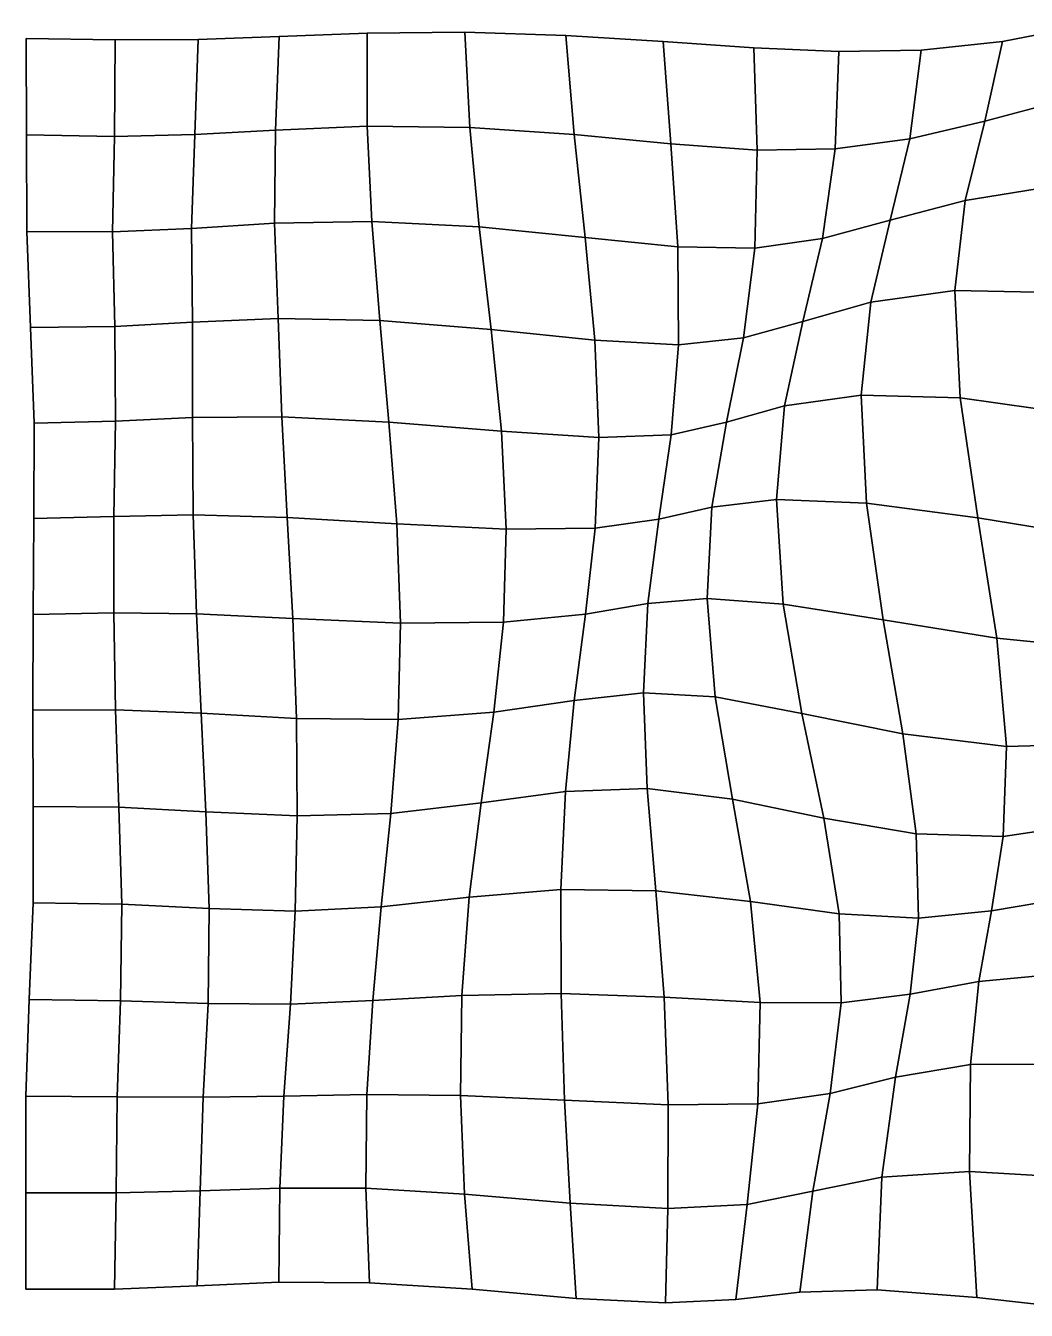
# Model space of a CAD drawing. Extents: x -160 to 228, y -138 to 136.
# Drawn here: x -159.9 to 36, y -130.3 to 121.2 of the extents above; entities that cross this region are included whole.
import ezdxf

# ---------------------------------------------------------------- set-up
doc = ezdxf.new("R2010")
doc.units = 0

msp = doc.modelspace()

# ---------------------------------------------------------------- linework, layer by layer
for points in [[(27.865374, 102.545837, -2.126087), (43.090939, 106.566193, -1.68737), (47.136131, 121.228241, -2.174686), (31.361658, 118.133972, -2.64333)], [(27.865374, 102.545837, -2.126087), (31.361658, 118.133972, -2.64333), (47.136131, 121.228241, -2.174686), (43.090939, 106.566193, -1.68737)], [(-159.762924, 99.830643, -1.307017), (-142.550323, 99.555962, -1.22883), (-142.377518, 118.456116, -1.284561), (-159.842911, 118.747604, -1.324569)], [(-159.762924, 99.830643, -1.307017), (-159.842911, 118.747604, -1.324569), (-142.377518, 118.456116, -1.284561), (-142.550323, 99.555962, -1.22883)], [(-142.550323, 99.555962, -1.22883), (-126.805588, 99.895844, -1.196479), (-126.142738, 118.513, -1.248494), (-142.377518, 118.456116, -1.284561)], [(-142.550323, 99.555962, -1.22883), (-142.377518, 118.456116, -1.284561), (-126.142738, 118.513, -1.248494), (-126.805588, 99.895844, -1.196479)], [(-126.805588, 99.895844, -1.196479), (-110.992516, 100.805519, -1.233708), (-110.29261, 119.083527, -1.228634), (-126.142738, 118.513, -1.248494)], [(-126.805588, 99.895844, -1.196479), (-126.142738, 118.513, -1.248494), (-110.29261, 119.083527, -1.228634), (-110.992516, 100.805519, -1.233708)], [(-110.992516, 100.805519, -1.233708), (-93.042381, 101.532661, -1.238209), (-93.070572, 119.75882, -1.150395), (-110.29261, 119.083527, -1.228634)], [(-110.992516, 100.805519, -1.233708), (-110.29261, 119.083527, -1.228634), (-93.070572, 119.75882, -1.150395), (-93.042381, 101.532661, -1.238209)], [(-93.042381, 101.532661, -1.238209), (-72.948051, 101.284828, -1.18523), (-73.901596, 119.935921, -1.010691), (-93.070572, 119.75882, -1.150395)], [(-93.042381, 101.532661, -1.238209), (-93.070572, 119.75882, -1.150395), (-73.901596, 119.935921, -1.010691), (-72.948051, 101.284828, -1.18523)], [(-72.948051, 101.284828, -1.18523), (-52.548534, 99.92067, -1.236179), (-54.136307, 119.323669, -0.978315), (-73.901596, 119.935921, -1.010691)], [(-72.948051, 101.284828, -1.18523), (-73.901596, 119.935921, -1.010691), (-54.136307, 119.323669, -0.978315), (-52.548534, 99.92067, -1.236179)], [(-52.548534, 99.92067, -1.236179), (-33.563995, 98.098526, -1.568458), (-35.106091, 118.126312, -1.26255), (-54.136307, 119.323669, -0.978315)], [(-52.548534, 99.92067, -1.236179), (-54.136307, 119.323669, -0.978315), (-35.106091, 118.126312, -1.26255), (-33.563995, 98.098526, -1.568458)], [(-33.563995, 98.098526, -1.568458), (-16.679804, 96.869705, -2.114112), (-17.368868, 116.873528, -1.864807), (-35.106091, 118.126312, -1.26255)], [(-33.563995, 98.098526, -1.568458), (-35.106091, 118.126312, -1.26255), (-17.368868, 116.873528, -1.864807), (-16.679804, 96.869705, -2.114112)], [(-16.679804, 96.869705, -2.114112), (-1.419947, 97.10321, -2.541072), (-0.705444, 116.15461, -2.502526), (-17.368868, 116.873528, -1.864807)], [(-16.679804, 96.869705, -2.114112), (-17.368868, 116.873528, -1.864807), (-0.705444, 116.15461, -2.502526), (-1.419947, 97.10321, -2.541072)], [(-1.419947, 97.10321, -2.541072), (13.175432, 99.107361, -2.538582), (15.428896, 116.464302, -2.812201), (-0.705444, 116.15461, -2.502526)], [(-1.419947, 97.10321, -2.541072), (-0.705444, 116.15461, -2.502526), (15.428896, 116.464302, -2.812201), (13.175432, 99.107361, -2.538582)], [(13.175432, 99.107361, -2.538582), (27.865374, 102.545837, -2.126087), (31.361658, 118.133972, -2.64333), (15.428896, 116.464302, -2.812201)], [(13.175432, 99.107361, -2.538582), (15.428896, 116.464302, -2.812201), (31.361658, 118.133972, -2.64333), (27.865374, 102.545837, -2.126087)], [(24.012678, 87.022522, -1.596036), (40.527363, 89.677376, -1.463424), (43.090939, 106.566193, -1.68737), (27.865374, 102.545837, -2.126087)], [(24.012678, 87.022522, -1.596036), (27.865374, 102.545837, -2.126087), (43.090939, 106.566193, -1.68737), (40.527363, 89.677376, -1.463424)], [(-127.476563, 81.536446, -1.171556), (-111.165619, 82.552177, -1.31557), (-110.992516, 100.805519, -1.233708), (-126.805588, 99.895844, -1.196479)], [(-127.476563, 81.536446, -1.171556), (-126.805588, 99.895844, -1.196479), (-110.992516, 100.805519, -1.233708), (-111.165619, 82.552177, -1.31557)], [(-111.165619, 82.552177, -1.31557), (-92.168747, 82.874245, -1.428756), (-93.042381, 101.532661, -1.238209), (-110.992516, 100.805519, -1.233708)], [(-111.165619, 82.552177, -1.31557), (-110.992516, 100.805519, -1.233708), (-93.042381, 101.532661, -1.238209), (-92.168747, 82.874245, -1.428756)], [(-92.168747, 82.874245, -1.428756), (-71.122505, 81.820747, -1.415633), (-72.948051, 101.284828, -1.18523), (-93.042381, 101.532661, -1.238209)], [(-92.168747, 82.874245, -1.428756), (-93.042381, 101.532661, -1.238209), (-72.948051, 101.284828, -1.18523), (-71.122505, 81.820747, -1.415633)], [(-71.122505, 81.820747, -1.415633), (-50.397362, 79.753021, -1.41142), (-52.548534, 99.92067, -1.236179), (-72.948051, 101.284828, -1.18523)], [(-71.122505, 81.820747, -1.415633), (-72.948051, 101.284828, -1.18523), (-52.548534, 99.92067, -1.236179), (-50.397362, 79.753021, -1.41142)], [(9.370186, 83.150887, -1.971306), (24.012678, 87.022522, -1.596036), (27.865374, 102.545837, -2.126087), (13.175432, 99.107361, -2.538582)], [(9.370186, 83.150887, -1.971306), (13.175432, 99.107361, -2.538582), (27.865374, 102.545837, -2.126087), (24.012678, 87.022522, -1.596036)], [(-159.701447, 80.960083, -1.283382), (-142.890793, 80.862091, -1.168898), (-142.550323, 99.555962, -1.22883), (-159.762924, 99.830643, -1.307017)], [(-159.701447, 80.960083, -1.283382), (-159.762924, 99.830643, -1.307017), (-142.550323, 99.555962, -1.22883), (-142.890793, 80.862091, -1.168898)], [(-142.890793, 80.862091, -1.168898), (-127.476563, 81.536446, -1.171556), (-126.805588, 99.895844, -1.196479), (-142.550323, 99.555962, -1.22883)], [(-142.890793, 80.862091, -1.168898), (-142.550323, 99.555962, -1.22883), (-126.805588, 99.895844, -1.196479), (-127.476563, 81.536446, -1.171556)], [(-50.397362, 79.753021, -1.41142), (-32.245708, 77.92775, -1.600388), (-33.563995, 98.098526, -1.568458), (-52.548534, 99.92067, -1.236179)], [(-50.397362, 79.753021, -1.41142), (-52.548534, 99.92067, -1.236179), (-33.563995, 98.098526, -1.568458), (-32.245708, 77.92775, -1.600388)], [(-32.245708, 77.92775, -1.600388), (-17.175604, 77.681976, -1.935321), (-16.679804, 96.869705, -2.114112), (-33.563995, 98.098526, -1.568458)], [(-32.245708, 77.92775, -1.600388), (-33.563995, 98.098526, -1.568458), (-16.679804, 96.869705, -2.114112), (-17.175604, 77.681976, -1.935321)], [(-3.918174, 79.593605, -2.130996), (9.370186, 83.150887, -1.971306), (13.175432, 99.107361, -2.538582), (-1.419947, 97.10321, -2.541072)], [(-3.918174, 79.593605, -2.130996), (-1.419947, 97.10321, -2.541072), (13.175432, 99.107361, -2.538582), (9.370186, 83.150887, -1.971306)], [(-17.175604, 77.681976, -1.935321), (-3.918174, 79.593605, -2.130996), (-1.419947, 97.10321, -2.541072), (-16.679804, 96.869705, -2.114112)], [(-17.175604, 77.681976, -1.935321), (-16.679804, 96.869705, -2.114112), (-1.419947, 97.10321, -2.541072), (-3.918174, 79.593605, -2.130996)], [(21.993641, 69.386986, -1.634391), (41.347931, 69.012413, -2.061077), (40.527363, 89.677376, -1.463424), (24.012678, 87.022522, -1.596036)], [(21.993641, 69.386986, -1.634391), (24.012678, 87.022522, -1.596036), (40.527363, 89.677376, -1.463424), (41.347931, 69.012413, -2.061077)], [(5.555426, 67.071388, -1.574417), (21.993641, 69.386986, -1.634391), (24.012678, 87.022522, -1.596036), (9.370186, 83.150887, -1.971306)], [(5.555426, 67.071388, -1.574417), (9.370186, 83.150887, -1.971306), (24.012678, 87.022522, -1.596036), (21.993641, 69.386986, -1.634391)], [(-7.764933, 63.349068, -1.53023), (5.555426, 67.071388, -1.574417), (9.370186, 83.150887, -1.971306), (-3.918174, 79.593605, -2.130996)], [(-7.764933, 63.349068, -1.53023), (-3.918174, 79.593605, -2.130996), (9.370186, 83.150887, -1.971306), (5.555426, 67.071388, -1.574417)], [(-158.988205, 62.16547, -1.255395), (-142.487122, 62.327774, -1.109894), (-142.890793, 80.862091, -1.168898), (-159.701447, 80.960083, -1.283382)], [(-158.988205, 62.16547, -1.255395), (-159.701447, 80.960083, -1.283382), (-142.890793, 80.862091, -1.168898), (-142.487122, 62.327774, -1.109894)], [(-142.487122, 62.327774, -1.109894), (-127.222633, 63.166946, -1.179918), (-127.476563, 81.536446, -1.171556), (-142.890793, 80.862091, -1.168898)], [(-142.487122, 62.327774, -1.109894), (-142.890793, 80.862091, -1.168898), (-127.476563, 81.536446, -1.171556), (-127.222633, 63.166946, -1.179918)], [(-127.222633, 63.166946, -1.179918), (-110.510841, 63.892601, -1.471866), (-111.165619, 82.552177, -1.31557), (-127.476563, 81.536446, -1.171556)], [(-127.222633, 63.166946, -1.179918), (-127.476563, 81.536446, -1.171556), (-111.165619, 82.552177, -1.31557), (-110.510841, 63.892601, -1.471866)], [(-110.510841, 63.892601, -1.471866), (-90.59185, 63.493675, -1.693712), (-92.168747, 82.874245, -1.428756), (-111.165619, 82.552177, -1.31557)], [(-110.510841, 63.892601, -1.471866), (-111.165619, 82.552177, -1.31557), (-92.168747, 82.874245, -1.428756), (-90.59185, 63.493675, -1.693712)], [(-90.59185, 63.493675, -1.693712), (-68.786606, 61.762024, -1.632089), (-71.122505, 81.820747, -1.415633), (-92.168747, 82.874245, -1.428756)], [(-90.59185, 63.493675, -1.693712), (-92.168747, 82.874245, -1.428756), (-71.122505, 81.820747, -1.415633), (-68.786606, 61.762024, -1.632089)], [(-68.786606, 61.762024, -1.632089), (-48.464439, 59.672409, -1.404067), (-50.397362, 79.753021, -1.41142), (-71.122505, 81.820747, -1.415633)], [(-68.786606, 61.762024, -1.632089), (-71.122505, 81.820747, -1.415633), (-50.397362, 79.753021, -1.41142), (-48.464439, 59.672409, -1.404067)], [(-48.464439, 59.672409, -1.404067), (-32.104778, 58.775055, -1.288498), (-32.245708, 77.92775, -1.600388), (-50.397362, 79.753021, -1.41142)], [(-48.464439, 59.672409, -1.404067), (-50.397362, 79.753021, -1.41142), (-32.245708, 77.92775, -1.600388), (-32.104778, 58.775055, -1.288498)], [(-19.390606, 60.091137, -1.383801), (-7.764933, 63.349068, -1.53023), (-3.918174, 79.593605, -2.130996), (-17.175604, 77.681976, -1.935321)], [(-19.390606, 60.091137, -1.383801), (-17.175604, 77.681976, -1.935321), (-3.918174, 79.593605, -2.130996), (-7.764933, 63.349068, -1.53023)], [(-32.104778, 58.775055, -1.288498), (-19.390606, 60.091137, -1.383801), (-17.175604, 77.681976, -1.935321), (-32.245708, 77.92775, -1.600388)], [(-32.104778, 58.775055, -1.288498), (-32.245708, 77.92775, -1.600388), (-17.175604, 77.681976, -1.935321), (-19.390606, 60.091137, -1.383801)], [(3.667147, 48.873119, -1.612315), (23.061314, 48.392559, -2.461353), (21.993641, 69.386986, -1.634391), (5.555426, 67.071388, -1.574417)], [(3.667147, 48.873119, -1.612315), (5.555426, 67.071388, -1.574417), (21.993641, 69.386986, -1.634391), (23.061314, 48.392559, -2.461353)], [(23.061314, 48.392559, -2.461353), (45.201828, 45.261208, -3.584539), (41.347931, 69.012413, -2.061077), (21.993641, 69.386986, -1.634391)], [(23.061314, 48.392559, -2.461353), (21.993641, 69.386986, -1.634391), (41.347931, 69.012413, -2.061077), (45.201828, 45.261208, -3.584539)], [(-11.364004, 46.817066, -0.960285), (3.667147, 48.873119, -1.612315), (5.555426, 67.071388, -1.574417), (-7.764933, 63.349068, -1.53023)], [(-11.364004, 46.817066, -0.960285), (-7.764933, 63.349068, -1.53023), (5.555426, 67.071388, -1.574417), (3.667147, 48.873119, -1.612315)], [(-142.3405, 43.808399, -1.052925), (-127.224258, 44.510506, -1.215072), (-127.222633, 63.166946, -1.179918), (-142.487122, 62.327774, -1.109894)], [(-142.3405, 43.808399, -1.052925), (-142.487122, 62.327774, -1.109894), (-127.222633, 63.166946, -1.179918), (-127.224258, 44.510506, -1.215072)], [(-127.224258, 44.510506, -1.215072), (-109.761345, 44.64048, -1.684619), (-110.510841, 63.892601, -1.471866), (-127.222633, 63.166946, -1.179918)], [(-127.224258, 44.510506, -1.215072), (-127.222633, 63.166946, -1.179918), (-110.510841, 63.892601, -1.471866), (-109.761345, 44.64048, -1.684619)], [(-109.761345, 44.64048, -1.684619), (-88.787254, 43.601181, -2.004593), (-90.59185, 63.493675, -1.693712), (-110.510841, 63.892601, -1.471866)], [(-109.761345, 44.64048, -1.684619), (-110.510841, 63.892601, -1.471866), (-90.59185, 63.493675, -1.693712), (-88.787254, 43.601181, -2.004593)], [(-88.787254, 43.601181, -2.004593), (-66.753891, 41.823803, -1.803975), (-68.786606, 61.762024, -1.632089), (-90.59185, 63.493675, -1.693712)], [(-88.787254, 43.601181, -2.004593), (-90.59185, 63.493675, -1.693712), (-68.786606, 61.762024, -1.632089), (-66.753891, 41.823803, -1.803975)], [(-22.708801, 43.628475, -0.588499), (-11.364004, 46.817066, -0.960285), (-7.764933, 63.349068, -1.53023), (-19.390606, 60.091137, -1.383801)], [(-22.708801, 43.628475, -0.588499), (-19.390606, 60.091137, -1.383801), (-7.764933, 63.349068, -1.53023), (-11.364004, 46.817066, -0.960285)], [(-158.254471, 43.434368, -1.224617), (-142.3405, 43.808399, -1.052925), (-142.487122, 62.327774, -1.109894), (-158.988205, 62.16547, -1.255395)], [(-158.254471, 43.434368, -1.224617), (-158.988205, 62.16547, -1.255395), (-142.487122, 62.327774, -1.109894), (-142.3405, 43.808399, -1.052925)], [(-66.753891, 41.823803, -1.803975), (-47.666569, 40.606438, -1.202741), (-48.464439, 59.672409, -1.404067), (-68.786606, 61.762024, -1.632089)], [(-66.753891, 41.823803, -1.803975), (-68.786606, 61.762024, -1.632089), (-48.464439, 59.672409, -1.404067), (-47.666569, 40.606438, -1.202741)], [(-47.666569, 40.606438, -1.202741), (-33.531673, 41.161579, -0.674511), (-32.104778, 58.775055, -1.288498), (-48.464439, 59.672409, -1.404067)], [(-47.666569, 40.606438, -1.202741), (-48.464439, 59.672409, -1.404067), (-32.104778, 58.775055, -1.288498), (-33.531673, 41.161579, -0.674511)], [(-33.531673, 41.161579, -0.674511), (-22.708801, 43.628475, -0.588499), (-19.390606, 60.091137, -1.383801), (-32.104778, 58.775055, -1.288498)], [(-33.531673, 41.161579, -0.674511), (-32.104778, 58.775055, -1.288498), (-19.390606, 60.091137, -1.383801), (-22.708801, 43.628475, -0.588499)], [(-12.919572, 28.460566, -0.417679), (4.688746, 27.781898, -1.945812), (3.667147, 48.873119, -1.612315), (-11.364004, 46.817066, -0.960285)], [(-12.919572, 28.460566, -0.417679), (-11.364004, 46.817066, -0.960285), (3.667147, 48.873119, -1.612315), (4.688746, 27.781898, -1.945812)], [(4.688746, 27.781898, -1.945812), (26.541334, 24.905256, -3.804617), (23.061314, 48.392559, -2.461353), (3.667147, 48.873119, -1.612315)], [(4.688746, 27.781898, -1.945812), (3.667147, 48.873119, -1.612315), (23.061314, 48.392559, -2.461353), (26.541334, 24.905256, -3.804617)], [(26.541334, 24.905256, -3.804617), (49.65176, 21.07604, -5.696757), (45.201828, 45.261208, -3.584539), (23.061314, 48.392559, -2.461353)], [(26.541334, 24.905256, -3.804617), (23.061314, 48.392559, -2.461353), (45.201828, 45.261208, -3.584539), (49.65176, 21.07604, -5.696757)], [(-25.592712, 26.994804, 0.361078), (-12.919572, 28.460566, -0.417679), (-11.364004, 46.817066, -0.960285), (-22.708801, 43.628475, -0.588499)], [(-25.592712, 26.994804, 0.361078), (-22.708801, 43.628475, -0.588499), (-11.364004, 46.817066, -0.960285), (-12.919572, 28.460566, -0.417679)], [(-158.335236, 24.724152, -1.193828), (-142.658096, 25.158001, -0.99572), (-142.3405, 43.808399, -1.052925), (-158.254471, 43.434368, -1.224617)], [(-158.335236, 24.724152, -1.193828), (-158.254471, 43.434368, -1.224617), (-142.3405, 43.808399, -1.052925), (-142.658096, 25.158001, -0.99572)], [(-142.658096, 25.158001, -0.99572), (-127.09906, 25.44981, -1.257674), (-127.224258, 44.510506, -1.215072), (-142.3405, 43.808399, -1.052925)], [(-142.658096, 25.158001, -0.99572), (-142.3405, 43.808399, -1.052925), (-127.224258, 44.510506, -1.215072), (-127.09906, 25.44981, -1.257674)], [(-127.09906, 25.44981, -1.257674), (-108.72226, 24.941675, -1.922008), (-109.761345, 44.64048, -1.684619), (-127.224258, 44.510506, -1.215072)], [(-127.09906, 25.44981, -1.257674), (-127.224258, 44.510506, -1.215072), (-109.761345, 44.64048, -1.684619), (-108.72226, 24.941675, -1.922008)], [(-108.72226, 24.941675, -1.922008), (-87.22641, 23.709257, -2.342904), (-88.787254, 43.601181, -2.004593), (-109.761345, 44.64048, -1.684619)], [(-108.72226, 24.941675, -1.922008), (-109.761345, 44.64048, -1.684619), (-88.787254, 43.601181, -2.004593), (-87.22641, 23.709257, -2.342904)], [(-87.22641, 23.709257, -2.342904), (-65.815079, 22.668728, -1.957521), (-66.753891, 41.823803, -1.803975), (-88.787254, 43.601181, -2.004593)], [(-87.22641, 23.709257, -2.342904), (-88.787254, 43.601181, -2.004593), (-66.753891, 41.823803, -1.803975), (-65.815079, 22.668728, -1.957521)], [(-35.947304, 24.613575, 0.126609), (-25.592712, 26.994804, 0.361078), (-22.708801, 43.628475, -0.588499), (-33.531673, 41.161579, -0.674511)], [(-35.947304, 24.613575, 0.126609), (-33.531673, 41.161579, -0.674511), (-22.708801, 43.628475, -0.588499), (-25.592712, 26.994804, 0.361078)], [(-65.815079, 22.668728, -1.957521), (-48.392273, 22.87756, -0.890122), (-47.666569, 40.606438, -1.202741), (-66.753891, 41.823803, -1.803975)], [(-65.815079, 22.668728, -1.957521), (-66.753891, 41.823803, -1.803975), (-47.666569, 40.606438, -1.202741), (-48.392273, 22.87756, -0.890122)], [(-48.392273, 22.87756, -0.890122), (-35.947304, 24.613575, 0.126609), (-33.531673, 41.161579, -0.674511), (-47.666569, 40.606438, -1.202741)], [(-48.392273, 22.87756, -0.890122), (-47.666569, 40.606438, -1.202741), (-33.531673, 41.161579, -0.674511), (-35.947304, 24.613575, 0.126609)], [(-26.509588, 9.104625, 1.433326), (-11.582519, 7.989997, 0.320525), (-12.919572, 28.460566, -0.417679), (-25.592712, 26.994804, 0.361078)], [(-26.509588, 9.104625, 1.433326), (-25.592712, 26.994804, 0.361078), (-12.919572, 28.460566, -0.417679), (-11.582519, 7.989997, 0.320525)], [(-11.582519, 7.989997, 0.320525), (7.982725, 4.918511, -2.075335), (4.688746, 27.781898, -1.945812), (-12.919572, 28.460566, -0.417679)], [(-11.582519, 7.989997, 0.320525), (-12.919572, 28.460566, -0.417679), (4.688746, 27.781898, -1.945812), (7.982725, 4.918511, -2.075335)], [(7.982725, 4.918511, -2.075335), (30.259186, 1.341523, -4.990204), (26.541334, 24.905256, -3.804617), (4.688746, 27.781898, -1.945812)], [(7.982725, 4.918511, -2.075335), (4.688746, 27.781898, -1.945812), (26.541334, 24.905256, -3.804617), (30.259186, 1.341523, -4.990204)], [(-158.465225, 5.989212, -1.166239), (-142.667053, 6.311332, -0.931911), (-142.658096, 25.158001, -0.99572), (-158.335236, 24.724152, -1.193828)], [(-158.465225, 5.989212, -1.166239), (-158.335236, 24.724152, -1.193828), (-142.658096, 25.158001, -0.99572), (-142.667053, 6.311332, -0.931911)], [(-142.667053, 6.311332, -0.931911), (-126.487228, 6.077026, -1.274474), (-127.09906, 25.44981, -1.257674), (-142.658096, 25.158001, -0.99572)], [(-142.667053, 6.311332, -0.931911), (-142.658096, 25.158001, -0.99572), (-127.09906, 25.44981, -1.257674), (-126.487228, 6.077026, -1.274474)], [(-126.487228, 6.077026, -1.274474), (-107.626152, 5.147192, -2.136803), (-108.72226, 24.941675, -1.922008), (-127.09906, 25.44981, -1.257674)], [(-126.487228, 6.077026, -1.274474), (-127.09906, 25.44981, -1.257674), (-108.72226, 24.941675, -1.922008), (-107.626152, 5.147192, -2.136803)], [(-38.120132, 8.085847, 0.946949), (-26.509588, 9.104625, 1.433326), (-25.592712, 26.994804, 0.361078), (-35.947304, 24.613575, 0.126609)], [(-38.120132, 8.085847, 0.946949), (-35.947304, 24.613575, 0.126609), (-25.592712, 26.994804, 0.361078), (-26.509588, 9.104625, 1.433326)], [(-107.626152, 5.147192, -2.136803), (-86.508202, 4.271452, -2.697404), (-87.22641, 23.709257, -2.342904), (-108.72226, 24.941675, -1.922008)], [(-107.626152, 5.147192, -2.136803), (-108.72226, 24.941675, -1.922008), (-87.22641, 23.709257, -2.342904), (-86.508202, 4.271452, -2.697404)], [(-86.508202, 4.271452, -2.697404), (-66.369095, 4.467412, -2.169898), (-65.815079, 22.668728, -1.957521), (-87.22641, 23.709257, -2.342904)], [(-86.508202, 4.271452, -2.697404), (-87.22641, 23.709257, -2.342904), (-65.815079, 22.668728, -1.957521), (-66.369095, 4.467412, -2.169898)], [(-66.369095, 4.467412, -2.169898), (-50.277328, 6.030375, -0.630996), (-48.392273, 22.87756, -0.890122), (-65.815079, 22.668728, -1.957521)], [(-66.369095, 4.467412, -2.169898), (-65.815079, 22.668728, -1.957521), (-48.392273, 22.87756, -0.890122), (-50.277328, 6.030375, -0.630996)], [(-50.277328, 6.030375, -0.630996), (-38.120132, 8.085847, 0.946949), (-35.947304, 24.613575, 0.126609), (-48.392273, 22.87756, -0.890122)], [(-50.277328, 6.030375, -0.630996), (-48.392273, 22.87756, -0.890122), (-35.947304, 24.613575, 0.126609), (-38.120132, 8.085847, 0.946949)], [(30.259186, 1.341523, -4.990204), (51.85997, -0.837517, -7.728724), (49.65176, 21.07604, -5.696757), (26.541334, 24.905256, -3.804617)], [(30.259186, 1.341523, -4.990204), (26.541334, 24.905256, -3.804617), (49.65176, 21.07604, -5.696757), (51.85997, -0.837517, -7.728724)], [(-52.491135, -10.853813, -0.6475), (-38.966778, -9.351395, 1.542865), (-38.120132, 8.085847, 0.946949), (-50.277328, 6.030375, -0.630996)], [(-52.491135, -10.853813, -0.6475), (-50.277328, 6.030375, -0.630996), (-38.120132, 8.085847, 0.946949), (-38.966778, -9.351395, 1.542865)], [(-38.966778, -9.351395, 1.542865), (-24.888206, -10.186365, 2.556699), (-26.509588, 9.104625, 1.433326), (-38.120132, 8.085847, 0.946949)], [(-38.966778, -9.351395, 1.542865), (-38.120132, 8.085847, 0.946949), (-26.509588, 9.104625, 1.433326), (-24.888206, -10.186365, 2.556699)], [(-24.888206, -10.186365, 2.556699), (-7.935347, -13.401262, 1.530044), (-11.582519, 7.989997, 0.320525), (-26.509588, 9.104625, 1.433326)], [(-24.888206, -10.186365, 2.556699), (-26.509588, 9.104625, 1.433326), (-11.582519, 7.989997, 0.320525), (-7.935347, -13.401262, 1.530044)], [(-7.935347, -13.401262, 1.530044), (11.812771, -17.377459, -1.334898), (7.982725, 4.918511, -2.075335), (-11.582519, 7.989997, 0.320525)], [(-7.935347, -13.401262, 1.530044), (-11.582519, 7.989997, 0.320525), (7.982725, 4.918511, -2.075335), (11.812771, -17.377459, -1.334898)], [(-158.505539, -12.797602, -1.146016), (-142.311386, -12.694247, -0.85535), (-142.667053, 6.311332, -0.931911), (-158.465225, 5.989212, -1.166239)], [(-158.505539, -12.797602, -1.146016), (-158.465225, 5.989212, -1.166239), (-142.667053, 6.311332, -0.931911), (-142.311386, -12.694247, -0.85535)], [(-142.311386, -12.694247, -0.85535), (-125.585281, -13.376072, -1.224843), (-126.487228, 6.077026, -1.274474), (-142.667053, 6.311332, -0.931911)], [(-142.311386, -12.694247, -0.85535), (-142.667053, 6.311332, -0.931911), (-126.487228, 6.077026, -1.274474), (-125.585281, -13.376072, -1.224843)], [(-125.585281, -13.376072, -1.224843), (-106.897369, -14.395252, -2.265754), (-107.626152, 5.147192, -2.136803), (-126.487228, 6.077026, -1.274474)], [(-125.585281, -13.376072, -1.224843), (-126.487228, 6.077026, -1.274474), (-107.626152, 5.147192, -2.136803), (-106.897369, -14.395252, -2.265754)], [(-106.897369, -14.395252, -2.265754), (-86.961288, -14.57012, -3.045949), (-86.508202, 4.271452, -2.697404), (-107.626152, 5.147192, -2.136803)], [(-106.897369, -14.395252, -2.265754), (-107.626152, 5.147192, -2.136803), (-86.508202, 4.271452, -2.697404), (-86.961288, -14.57012, -3.045949)], [(-68.230614, -13.173577, -2.535748), (-52.491135, -10.853813, -0.6475), (-50.277328, 6.030375, -0.630996), (-66.369095, 4.467412, -2.169898)], [(-68.230614, -13.173577, -2.535748), (-66.369095, 4.467412, -2.169898), (-50.277328, 6.030375, -0.630996), (-52.491135, -10.853813, -0.6475)], [(-86.961288, -14.57012, -3.045949), (-68.230614, -13.173577, -2.535748), (-66.369095, 4.467412, -2.169898), (-86.508202, 4.271452, -2.697404)], [(-86.961288, -14.57012, -3.045949), (-86.508202, 4.271452, -2.697404), (-66.369095, 4.467412, -2.169898), (-68.230614, -13.173577, -2.535748)], [(11.812771, -17.377459, -1.334898), (32.126888, -19.854939, -5.088843), (30.259186, 1.341523, -4.990204), (7.982725, 4.918511, -2.075335)], [(11.812771, -17.377459, -1.334898), (7.982725, 4.918511, -2.075335), (30.259186, 1.341523, -4.990204), (32.126888, -19.854939, -5.088843)], [(32.126888, -19.854939, -5.088843), (50.621078, -19.394039, -8.713724), (51.85997, -0.837517, -7.728724), (30.259186, 1.341523, -4.990204)], [(32.126888, -19.854939, -5.088843), (30.259186, 1.341523, -4.990204), (51.85997, -0.837517, -7.728724), (50.621078, -19.394039, -8.713724)], [(-54.237419, -28.66194, -1.15296), (-38.21928, -28.110617, 1.585725), (-38.966778, -9.351395, 1.542865), (-52.491135, -10.853813, -0.6475)], [(-54.237419, -28.66194, -1.15296), (-52.491135, -10.853813, -0.6475), (-38.966778, -9.351395, 1.542865), (-38.21928, -28.110617, 1.585725)], [(-38.21928, -28.110617, 1.585725), (-21.49217, -30.208689, 3.459104), (-24.888206, -10.186365, 2.556699), (-38.966778, -9.351395, 1.542865)], [(-38.21928, -28.110617, 1.585725), (-38.966778, -9.351395, 1.542865), (-24.888206, -10.186365, 2.556699), (-21.49217, -30.208689, 3.459104)], [(-70.7388, -30.93854, -3.100705), (-54.237419, -28.66194, -1.15296), (-52.491135, -10.853813, -0.6475), (-68.230614, -13.173577, -2.535748)], [(-70.7388, -30.93854, -3.100705), (-68.230614, -13.173577, -2.535748), (-52.491135, -10.853813, -0.6475), (-54.237419, -28.66194, -1.15296)], [(-21.49217, -30.208689, 3.459104), (-3.652407, -33.945133, 3.20683), (-7.935347, -13.401262, 1.530044), (-24.888206, -10.186365, 2.556699)], [(-21.49217, -30.208689, 3.459104), (-24.888206, -10.186365, 2.556699), (-7.935347, -13.401262, 1.530044), (-3.652407, -33.945133, 3.20683)], [(-158.452682, -31.638866, -1.13916), (-141.708237, -31.754112, -0.767362), (-142.311386, -12.694247, -0.85535), (-158.505539, -12.797602, -1.146016)], [(-158.452682, -31.638866, -1.13916), (-158.505539, -12.797602, -1.146016), (-142.311386, -12.694247, -0.85535), (-141.708237, -31.754112, -0.767362)], [(-141.708237, -31.754112, -0.767362), (-124.673782, -32.658325, -1.073679), (-125.585281, -13.376072, -1.224843), (-142.311386, -12.694247, -0.85535)], [(-141.708237, -31.754112, -0.767362), (-142.311386, -12.694247, -0.85535), (-125.585281, -13.376072, -1.224843), (-124.673782, -32.658325, -1.073679)], [(-124.673782, -32.658325, -1.073679), (-106.757912, -33.484837, -2.232266), (-106.897369, -14.395252, -2.265754), (-125.585281, -13.376072, -1.224843)], [(-124.673782, -32.658325, -1.073679), (-125.585281, -13.376072, -1.224843), (-106.897369, -14.395252, -2.265754), (-106.757912, -33.484837, -2.232266)], [(-106.757912, -33.484837, -2.232266), (-88.416016, -32.989052, -3.325619), (-86.961288, -14.57012, -3.045949), (-106.897369, -14.395252, -2.265754)], [(-106.757912, -33.484837, -2.232266), (-106.897369, -14.395252, -2.265754), (-86.961288, -14.57012, -3.045949), (-88.416016, -32.989052, -3.325619)], [(-88.416016, -32.989052, -3.325619), (-70.7388, -30.93854, -3.100705), (-68.230614, -13.173577, -2.535748), (-86.961288, -14.57012, -3.045949)], [(-88.416016, -32.989052, -3.325619), (-86.961288, -14.57012, -3.045949), (-68.230614, -13.173577, -2.535748), (-70.7388, -30.93854, -3.100705)], [(-3.652407, -33.945133, 3.20683), (14.433174, -37.011124, 0.675883), (11.812771, -17.377459, -1.334898), (-7.935347, -13.401262, 1.530044)], [(-3.652407, -33.945133, 3.20683), (-7.935347, -13.401262, 1.530044), (11.812771, -17.377459, -1.334898), (14.433174, -37.011124, 0.675883)], [(14.433174, -37.011124, 0.675883), (31.4823, -37.472775, -3.298237), (32.126888, -19.854939, -5.088843), (11.812771, -17.377459, -1.334898)], [(14.433174, -37.011124, 0.675883), (11.812771, -17.377459, -1.334898), (32.126888, -19.854939, -5.088843), (31.4823, -37.472775, -3.298237)], [(31.4823, -37.472775, -3.298237), (47.131584, -35.162483, -7.549883), (50.621078, -19.394039, -8.713724), (32.126888, -19.854939, -5.088843)], [(31.4823, -37.472775, -3.298237), (32.126888, -19.854939, -5.088843), (50.621078, -19.394039, -8.713724), (47.131584, -35.162483, -7.549883)], [(-73.058113, -49.384628, -3.778997), (-55.10754, -47.853859, -2.226071), (-54.237419, -28.66194, -1.15296), (-70.7388, -30.93854, -3.100705)], [(-73.058113, -49.384628, -3.778997), (-70.7388, -30.93854, -3.100705), (-54.237419, -28.66194, -1.15296), (-55.10754, -47.853859, -2.226071)], [(-55.10754, -47.853859, -2.226071), (-36.52166, -48.11639, 0.754167), (-38.21928, -28.110617, 1.585725), (-54.237419, -28.66194, -1.15296)], [(-55.10754, -47.853859, -2.226071), (-54.237419, -28.66194, -1.15296), (-38.21928, -28.110617, 1.585725), (-36.52166, -48.11639, 0.754167)], [(-36.52166, -48.11639, 0.754167), (-18.012857, -50.222351, 3.617836), (-21.49217, -30.208689, 3.459104), (-38.21928, -28.110617, 1.585725)], [(-36.52166, -48.11639, 0.754167), (-38.21928, -28.110617, 1.585725), (-21.49217, -30.208689, 3.459104), (-18.012857, -50.222351, 3.617836)], [(-158.456924, -50.52039, -1.153491), (-141.117172, -50.760014, -0.684902), (-141.708237, -31.754112, -0.767362), (-158.452682, -31.638866, -1.13916)], [(-158.456924, -50.52039, -1.153491), (-158.452682, -31.638866, -1.13916), (-141.708237, -31.754112, -0.767362), (-141.117172, -50.760014, -0.684902)], [(-141.117172, -50.760014, -0.684902), (-124.019638, -51.603813, -0.811975), (-124.673782, -32.658325, -1.073679), (-141.708237, -31.754112, -0.767362)], [(-141.117172, -50.760014, -0.684902), (-141.708237, -31.754112, -0.767362), (-124.673782, -32.658325, -1.073679), (-124.019638, -51.603813, -0.811975)], [(-124.019638, -51.603813, -0.811975), (-107.154152, -52.092487, -1.963433), (-106.757912, -33.484837, -2.232266), (-124.673782, -32.658325, -1.073679)], [(-124.019638, -51.603813, -0.811975), (-124.673782, -32.658325, -1.073679), (-106.757912, -33.484837, -2.232266), (-107.154152, -52.092487, -1.963433)], [(-90.295883, -51.277977, -3.412536), (-73.058113, -49.384628, -3.778997), (-70.7388, -30.93854, -3.100705), (-88.416016, -32.989052, -3.325619)], [(-90.295883, -51.277977, -3.412536), (-88.416016, -32.989052, -3.325619), (-70.7388, -30.93854, -3.100705), (-73.058113, -49.384628, -3.778997)], [(-18.012857, -50.222351, 3.617836), (-0.653507, -52.642113, 4.790741), (-3.652407, -33.945133, 3.20683), (-21.49217, -30.208689, 3.459104)], [(-18.012857, -50.222351, 3.617836), (-21.49217, -30.208689, 3.459104), (-3.652407, -33.945133, 3.20683), (-0.653507, -52.642113, 4.790741)], [(-107.154152, -52.092487, -1.963433), (-90.295883, -51.277977, -3.412536), (-88.416016, -32.989052, -3.325619), (-106.757912, -33.484837, -2.232266)], [(-107.154152, -52.092487, -1.963433), (-106.757912, -33.484837, -2.232266), (-88.416016, -32.989052, -3.325619), (-90.295883, -51.277977, -3.412536)], [(-0.653507, -52.642113, 4.790741), (14.908852, -53.478985, 3.579757), (14.433174, -37.011124, 0.675883), (-3.652407, -33.945133, 3.20683)], [(-0.653507, -52.642113, 4.790741), (-3.652407, -33.945133, 3.20683), (14.433174, -37.011124, 0.675883), (14.908852, -53.478985, 3.579757)], [(29.190344, -52.058971, 0.379768), (43.842468, -49.551193, -3.771479), (47.131584, -35.162483, -7.549883), (31.4823, -37.472775, -3.298237)], [(29.190344, -52.058971, 0.379768), (31.4823, -37.472775, -3.298237), (47.131584, -35.162483, -7.549883), (43.842468, -49.551193, -3.771479)], [(14.908852, -53.478985, 3.579757), (29.190344, -52.058971, 0.379768), (31.4823, -37.472775, -3.298237), (14.433174, -37.011124, 0.675883)], [(14.908852, -53.478985, 3.579757), (14.433174, -37.011124, 0.675883), (31.4823, -37.472775, -3.298237), (29.190344, -52.058971, 0.379768)], [(-91.969093, -69.620354, -3.144515), (-74.50116, -68.610916, -4.308304), (-73.058113, -49.384628, -3.778997), (-90.295883, -51.277977, -3.412536)], [(-91.969093, -69.620354, -3.144515), (-90.295883, -51.277977, -3.412536), (-73.058113, -49.384628, -3.778997), (-74.50116, -68.610916, -4.308304)], [(-74.50116, -68.610916, -4.308304), (-55.099075, -68.26342, -3.663227), (-55.10754, -47.853859, -2.226071), (-73.058113, -49.384628, -3.778997)], [(-74.50116, -68.610916, -4.308304), (-73.058113, -49.384628, -3.778997), (-55.10754, -47.853859, -2.226071), (-55.099075, -68.26342, -3.663227)], [(-55.099075, -68.26342, -3.663227), (-34.922512, -68.988586, -1.034902), (-36.52166, -48.11639, 0.754167), (-55.10754, -47.853859, -2.226071)], [(-55.099075, -68.26342, -3.663227), (-55.10754, -47.853859, -2.226071), (-36.52166, -48.11639, 0.754167), (-34.922512, -68.988586, -1.034902)], [(-34.922512, -68.988586, -1.034902), (-16.13073, -70.033066, 2.487741), (-18.012857, -50.222351, 3.617836), (-36.52166, -48.11639, 0.754167)], [(-34.922512, -68.988586, -1.034902), (-36.52166, -48.11639, 0.754167), (-18.012857, -50.222351, 3.617836), (-16.13073, -70.033066, 2.487741)], [(-16.13073, -70.033066, 2.487741), (-0.220336, -70.049049, 5.262109), (-0.653507, -52.642113, 4.790741), (-18.012857, -50.222351, 3.617836)], [(-16.13073, -70.033066, 2.487741), (-18.012857, -50.222351, 3.617836), (-0.653507, -52.642113, 4.790741), (-0.220336, -70.049049, 5.262109)], [(26.701757, -65.884247, 4.622257), (42.655762, -64.42247, 1.570365), (43.842468, -49.551193, -3.771479), (29.190344, -52.058971, 0.379768)], [(26.701757, -65.884247, 4.622257), (29.190344, -52.058971, 0.379768), (43.842468, -49.551193, -3.771479), (42.655762, -64.42247, 1.570365)], [(-159.230453, -69.42424, -1.196469), (-141.377121, -69.656937, -0.644213), (-141.117172, -50.760014, -0.684902), (-158.456924, -50.52039, -1.153491)], [(-159.230453, -69.42424, -1.196469), (-158.456924, -50.52039, -1.153491), (-141.117172, -50.760014, -0.684902), (-141.377121, -69.656937, -0.644213)], [(-141.377121, -69.656937, -0.644213), (-124.193573, -70.189201, -0.479736), (-124.019638, -51.603813, -0.811975), (-141.117172, -50.760014, -0.684902)], [(-141.377121, -69.656937, -0.644213), (-141.117172, -50.760014, -0.684902), (-124.019638, -51.603813, -0.811975), (-124.193573, -70.189201, -0.479736)], [(-124.193573, -70.189201, -0.479736), (-108.040154, -70.311401, -1.429188), (-107.154152, -52.092487, -1.963433), (-124.019638, -51.603813, -0.811975)], [(-124.193573, -70.189201, -0.479736), (-124.019638, -51.603813, -0.811975), (-107.154152, -52.092487, -1.963433), (-108.040154, -70.311401, -1.429188)], [(-108.040154, -70.311401, -1.429188), (-91.969093, -69.620354, -3.144515), (-90.295883, -51.277977, -3.412536), (-107.154152, -52.092487, -1.963433)], [(-108.040154, -70.311401, -1.429188), (-107.154152, -52.092487, -1.963433), (-90.295883, -51.277977, -3.412536), (-91.969093, -69.620354, -3.144515)], [(-0.220336, -70.049049, 5.262109), (13.284185, -68.382683, 6.060494), (14.908852, -53.478985, 3.579757), (-0.653507, -52.642113, 4.790741)], [(-0.220336, -70.049049, 5.262109), (-0.653507, -52.642113, 4.790741), (14.908852, -53.478985, 3.579757), (13.284185, -68.382683, 6.060494)], [(13.284185, -68.382683, 6.060494), (26.701757, -65.884247, 4.622257), (29.190344, -52.058971, 0.379768), (14.908852, -53.478985, 3.579757)], [(13.284185, -68.382683, 6.060494), (14.908852, -53.478985, 3.579757), (29.190344, -52.058971, 0.379768), (26.701757, -65.884247, 4.622257)], [(25.098375, -82.159576, 7.195166), (43.781693, -82.086876, 5.997457), (42.655762, -64.42247, 1.570365), (26.701757, -65.884247, 4.622257)], [(25.098375, -82.159576, 7.195166), (26.701757, -65.884247, 4.622257), (42.655762, -64.42247, 1.570365), (43.781693, -82.086876, 5.997457)], [(10.402603, -84.599251, 6.466637), (25.098375, -82.159576, 7.195166), (26.701757, -65.884247, 4.622257), (13.284185, -68.382683, 6.060494)], [(10.402603, -84.599251, 6.466637), (13.284185, -68.382683, 6.060494), (26.701757, -65.884247, 4.622257), (25.098375, -82.159576, 7.195166)], [(-159.863144, -88.337616, -1.270989), (-142.017365, -88.46624, -0.693396), (-141.377121, -69.656937, -0.644213), (-159.230453, -69.42424, -1.196469)], [(-159.863144, -88.337616, -1.270989), (-159.230453, -69.42424, -1.196469), (-141.377121, -69.656937, -0.644213), (-142.017365, -88.46624, -0.693396)], [(-142.017365, -88.46624, -0.693396), (-125.195061, -88.540947, -0.177045), (-124.193573, -70.189201, -0.479736), (-141.377121, -69.656937, -0.644213)], [(-142.017365, -88.46624, -0.693396), (-141.377121, -69.656937, -0.644213), (-124.193573, -70.189201, -0.479736), (-125.195061, -88.540947, -0.177045)], [(-125.195061, -88.540947, -0.177045), (-109.402481, -88.314697, -0.694664), (-108.040154, -70.311401, -1.429188), (-124.193573, -70.189201, -0.479736)], [(-125.195061, -88.540947, -0.177045), (-124.193573, -70.189201, -0.479736), (-108.040154, -70.311401, -1.429188), (-109.402481, -88.314697, -0.694664)], [(-109.402481, -88.314697, -0.694664), (-93.11718, -88.008553, -2.408177), (-91.969093, -69.620354, -3.144515), (-108.040154, -70.311401, -1.429188)], [(-109.402481, -88.314697, -0.694664), (-108.040154, -70.311401, -1.429188), (-91.969093, -69.620354, -3.144515), (-93.11718, -88.008553, -2.408177)], [(-93.11718, -88.008553, -2.408177), (-74.781227, -88.19738, -4.314955), (-74.50116, -68.610916, -4.308304), (-91.969093, -69.620354, -3.144515)], [(-93.11718, -88.008553, -2.408177), (-91.969093, -69.620354, -3.144515), (-74.50116, -68.610916, -4.308304), (-74.781227, -88.19738, -4.314955)], [(-74.781227, -88.19738, -4.314955), (-54.421814, -89.106476, -4.926995), (-55.099075, -68.26342, -3.663227), (-74.50116, -68.610916, -4.308304)], [(-74.781227, -88.19738, -4.314955), (-74.50116, -68.610916, -4.308304), (-55.099075, -68.26342, -3.663227), (-54.421814, -89.106476, -4.926995)], [(-54.421814, -89.106476, -4.926995), (-34.149372, -90.066162, -3.371627), (-34.922512, -68.988586, -1.034902), (-55.099075, -68.26342, -3.663227)], [(-54.421814, -89.106476, -4.926995), (-55.099075, -68.26342, -3.663227), (-34.922512, -68.988586, -1.034902), (-34.149372, -90.066162, -3.371627)], [(-34.149372, -90.066162, -3.371627), (-16.55801, -89.852699, -0.019757), (-16.13073, -70.033066, 2.487741), (-34.922512, -68.988586, -1.034902)], [(-34.149372, -90.066162, -3.371627), (-34.922512, -68.988586, -1.034902), (-16.13073, -70.033066, 2.487741), (-16.55801, -89.852699, -0.019757)], [(-16.55801, -89.852699, -0.019757), (-2.377041, -87.785706, 3.766072), (-0.220336, -70.049049, 5.262109), (-16.13073, -70.033066, 2.487741)], [(-16.55801, -89.852699, -0.019757), (-16.13073, -70.033066, 2.487741), (-0.220336, -70.049049, 5.262109), (-2.377041, -87.785706, 3.766072)], [(-2.377041, -87.785706, 3.766072), (10.402603, -84.599251, 6.466637), (13.284185, -68.382683, 6.060494), (-0.220336, -70.049049, 5.262109)], [(-2.377041, -87.785706, 3.766072), (-0.220336, -70.049049, 5.262109), (13.284185, -68.382683, 6.060494), (10.402603, -84.599251, 6.466637)], [(7.68586, -104.165474, 4.032971), (24.878363, -103.109909, 6.411), (25.098375, -82.159576, 7.195166), (10.402603, -84.599251, 6.466637)], [(7.68586, -104.165474, 4.032971), (10.402603, -84.599251, 6.466637), (25.098375, -82.159576, 7.195166), (24.878363, -103.109909, 6.411)], [(24.878363, -103.109909, 6.411), (46.112244, -104.341141, 7.095937), (43.781693, -82.086876, 5.997457), (25.098375, -82.159576, 7.195166)], [(24.878363, -103.109909, 6.411), (25.098375, -82.159576, 7.195166), (43.781693, -82.086876, 5.997457), (46.112244, -104.341141, 7.095937)], [(-5.778367, -106.941071, 0.436645), (7.68586, -104.165474, 4.032971), (10.402603, -84.599251, 6.466637), (-2.377041, -87.785706, 3.766072)], [(-5.778367, -106.941071, 0.436645), (-2.377041, -87.785706, 3.766072), (10.402603, -84.599251, 6.466637), (7.68586, -104.165474, 4.032971)], [(-110.140862, -106.358696, 0.044258), (-93.334824, -106.379791, -1.266769), (-93.11718, -88.008553, -2.408177), (-109.402481, -88.314697, -0.694664)], [(-110.140862, -106.358696, 0.044258), (-109.402481, -88.314697, -0.694664), (-93.11718, -88.008553, -2.408177), (-93.334824, -106.379791, -1.266769)], [(-93.334824, -106.379791, -1.266769), (-73.985207, -107.494926, -3.518775), (-74.781227, -88.19738, -4.314955), (-93.11718, -88.008553, -2.408177)], [(-93.334824, -106.379791, -1.266769), (-93.11718, -88.008553, -2.408177), (-74.781227, -88.19738, -4.314955), (-73.985207, -107.494926, -3.518775)], [(-18.640999, -109.538231, -3.15641), (-5.778367, -106.941071, 0.436645), (-2.377041, -87.785706, 3.766072), (-16.55801, -89.852699, -0.019757)], [(-18.640999, -109.538231, -3.15641), (-16.55801, -89.852699, -0.019757), (-2.377041, -87.785706, 3.766072), (-5.778367, -106.941071, 0.436645)], [(-159.885544, -107.252312, -1.370478), (-142.168457, -107.2649, -0.872043), (-142.017365, -88.46624, -0.693396), (-159.863144, -88.337616, -1.270989)], [(-159.885544, -107.252312, -1.370478), (-159.863144, -88.337616, -1.270989), (-142.017365, -88.46624, -0.693396), (-142.168457, -107.2649, -0.872043)], [(-142.168457, -107.2649, -0.872043), (-125.722481, -106.8965, -0.04804), (-125.195061, -88.540947, -0.177045), (-142.017365, -88.46624, -0.693396)], [(-142.168457, -107.2649, -0.872043), (-142.017365, -88.46624, -0.693396), (-125.195061, -88.540947, -0.177045), (-125.722481, -106.8965, -0.04804)], [(-125.722481, -106.8965, -0.04804), (-110.140862, -106.358696, 0.044258), (-109.402481, -88.314697, -0.694664), (-125.195061, -88.540947, -0.177045)], [(-125.722481, -106.8965, -0.04804), (-125.195061, -88.540947, -0.177045), (-109.402481, -88.314697, -0.694664), (-110.140862, -106.358696, 0.044258)], [(-73.985207, -107.494926, -3.518775), (-53.329384, -109.269211, -5.324993), (-54.421814, -89.106476, -4.926995), (-74.781227, -88.19738, -4.314955)], [(-73.985207, -107.494926, -3.518775), (-74.781227, -88.19738, -4.314955), (-54.421814, -89.106476, -4.926995), (-53.329384, -109.269211, -5.324993)], [(-53.329384, -109.269211, -5.324993), (-34.211788, -110.353378, -5.335772), (-34.149372, -90.066162, -3.371627), (-54.421814, -89.106476, -4.926995)], [(-53.329384, -109.269211, -5.324993), (-54.421814, -89.106476, -4.926995), (-34.149372, -90.066162, -3.371627), (-34.211788, -110.353378, -5.335772)], [(-34.211788, -110.353378, -5.335772), (-18.640999, -109.538231, -3.15641), (-16.55801, -89.852699, -0.019757), (-34.149372, -90.066162, -3.371627)], [(-34.211788, -110.353378, -5.335772), (-34.149372, -90.066162, -3.371627), (-16.55801, -89.852699, -0.019757), (-18.640999, -109.538231, -3.15641)], [(6.773577, -126.265671, -0.259679), (26.315022, -127.722145, 2.561099), (24.878363, -103.109909, 6.411), (7.68586, -104.165474, 4.032971)], [(6.773577, -126.265671, -0.259679), (7.68586, -104.165474, 4.032971), (24.878363, -103.109909, 6.411), (26.315022, -127.722145, 2.561099)], [(26.315022, -127.722145, 2.561099), (48.497322, -130.261887, 4.407945), (46.112244, -104.341141, 7.095937), (24.878363, -103.109909, 6.411)], [(26.315022, -127.722145, 2.561099), (24.878363, -103.109909, 6.411), (46.112244, -104.341141, 7.095937), (48.497322, -130.261887, 4.407945)], [(-8.331353, -126.742157, -3.327581), (6.773577, -126.265671, -0.259679), (7.68586, -104.165474, 4.032971), (-5.778367, -106.941071, 0.436645)], [(-8.331353, -126.742157, -3.327581), (-5.778367, -106.941071, 0.436645), (7.68586, -104.165474, 4.032971), (6.773577, -126.265671, -0.259679)], [(-159.914398, -126.153877, -1.473094), (-142.515533, -126.121429, -1.177173), (-142.168457, -107.2649, -0.872043), (-159.885544, -107.252312, -1.370478)], [(-159.914398, -126.153877, -1.473094), (-159.885544, -107.252312, -1.370478), (-142.168457, -107.2649, -0.872043), (-142.515533, -126.121429, -1.177173)], [(-142.515533, -126.121429, -1.177173), (-126.325989, -125.502846, -0.218431), (-125.722481, -106.8965, -0.04804), (-142.168457, -107.2649, -0.872043)], [(-142.515533, -126.121429, -1.177173), (-142.168457, -107.2649, -0.872043), (-125.722481, -106.8965, -0.04804), (-126.325989, -125.502846, -0.218431)], [(-126.325989, -125.502846, -0.218431), (-110.37365, -124.768188, 0.497671), (-110.140862, -106.358696, 0.044258), (-125.722481, -106.8965, -0.04804)], [(-126.325989, -125.502846, -0.218431), (-125.722481, -106.8965, -0.04804), (-110.140862, -106.358696, 0.044258), (-110.37365, -124.768188, 0.497671)], [(-110.37365, -124.768188, 0.497671), (-92.614792, -124.851059, -0.039043), (-93.334824, -106.379791, -1.266769), (-110.140862, -106.358696, 0.044258)], [(-110.37365, -124.768188, 0.497671), (-110.140862, -106.358696, 0.044258), (-93.334824, -106.379791, -1.266769), (-92.614792, -124.851059, -0.039043)], [(-92.614792, -124.851059, -0.039043), (-72.46814, -126.15416, -1.990553), (-73.985207, -107.494926, -3.518775), (-93.334824, -106.379791, -1.266769)], [(-92.614792, -124.851059, -0.039043), (-93.334824, -106.379791, -1.266769), (-73.985207, -107.494926, -3.518775), (-72.46814, -126.15416, -1.990553)], [(-72.46814, -126.15416, -1.990553), (-52.123577, -127.932335, -4.418152), (-53.329384, -109.269211, -5.324993), (-73.985207, -107.494926, -3.518775)], [(-72.46814, -126.15416, -1.990553), (-73.985207, -107.494926, -3.518775), (-53.329384, -109.269211, -5.324993), (-52.123577, -127.932335, -4.418152)], [(-20.864269, -128.160172, -5.517795), (-8.331353, -126.742157, -3.327581), (-5.778367, -106.941071, 0.436645), (-18.640999, -109.538231, -3.15641)], [(-20.864269, -128.160172, -5.517795), (-18.640999, -109.538231, -3.15641), (-5.778367, -106.941071, 0.436645), (-8.331353, -126.742157, -3.327581)], [(-52.123577, -127.932335, -4.418152), (-34.642387, -128.826309, -5.907377), (-34.211788, -110.353378, -5.335772), (-53.329384, -109.269211, -5.324993)], [(-52.123577, -127.932335, -4.418152), (-53.329384, -109.269211, -5.324993), (-34.211788, -110.353378, -5.335772), (-34.642387, -128.826309, -5.907377)], [(-34.642387, -128.826309, -5.907377), (-20.864269, -128.160172, -5.517795), (-18.640999, -109.538231, -3.15641), (-34.211788, -110.353378, -5.335772)], [(-34.642387, -128.826309, -5.907377), (-34.211788, -110.353378, -5.335772), (-18.640999, -109.538231, -3.15641), (-20.864269, -128.160172, -5.517795)]]:
    msp.add_3dface(points)

doc.saveas('drawing.dxf')
